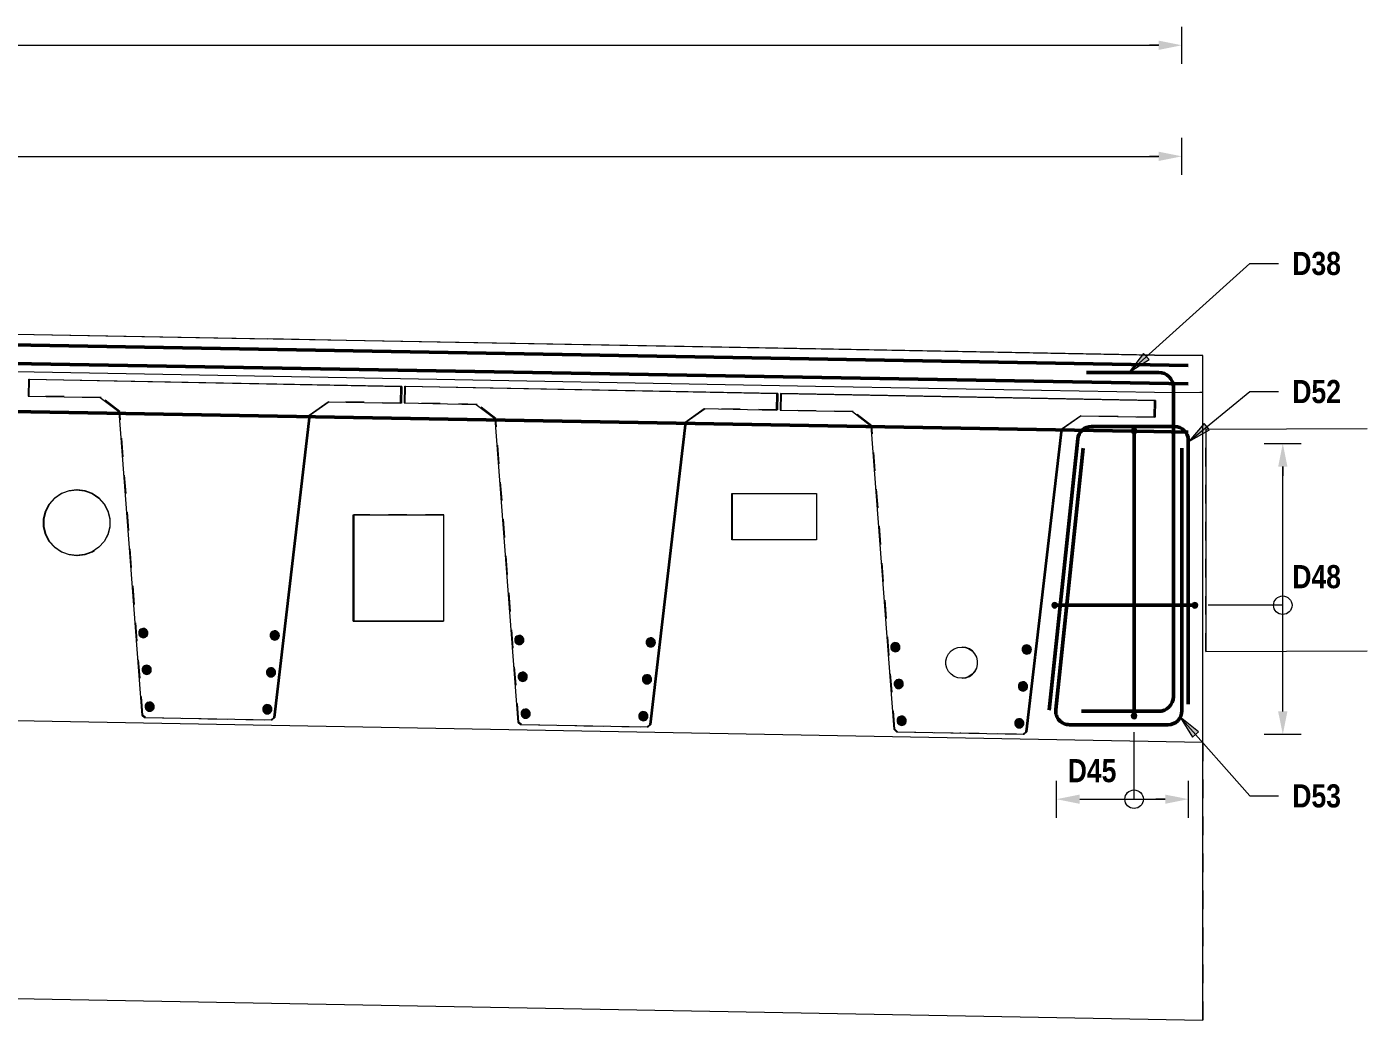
# Model space of a CAD drawing. Header units: metres. Extents: x -1138 to -1067, y 3 to 549.
# Drawn here: x -1074.04 to -1066.8, y 18.3 to 23.67 of the extents above; entities that cross this region are included whole.
import ezdxf

# ---------------------------------------------------------------- set-up
doc = ezdxf.new("R2010")
doc.units = ezdxf.units.M
doc.linetypes.add('JacobsDash', pattern=[0.0045, 0.003, -0.0015])
for name, color, linetype, lineweight in [('A-ANNO-NOTE', 7, 'Continuous', 9), ('A-DETL', 7, 'Continuous', 13), ('A-DETL-GENF', 7, 'Continuous', 9), ('A-FLOR', 7, 'Continuous', 50), ('G-ANNO-TEXT', 7, 'Continuous', 9), ('S-BEAM', 7, 'Continuous', 50), ('S-BEAM-HDLN', 7, 'JacobsDash', 18)]:
    doc.layers.add(name, color=color, linetype=linetype, lineweight=lineweight)
doc.styles.add('Arial Narrow_B', font='ARIALNB.TTF', dxfattribs={"height": 0.125})

# ---------------------------------------------------------------- blocks, each defined once
blk = doc.blocks.new('06_SFR_GCT_Girder_SuperT_BR08Edge_CS - Super T - 1815-6539906-DRG-2873133 - ELEVATION-ABUTMENT B INTEGRAL STITCH')
at = {"layer": 'S-BEAM', "lineweight": 13}
for p, q in [((-1111.3832, 21.762), (-1111.385, 21.672)), ((-1111.3832, 21.762), (-1111.3773, 21.7622)), ((-1109.3738, 21.724), (-1111.3832, 21.762)), ((-1111.3773, 21.7622), (-1109.3683, 21.7242)), ((-1109.3756, 21.6341), (-1109.3738, 21.724)), ((-1109.3681, 21.7242), (-1109.3738, 21.724)), ((-1109.3681, 21.7242), (-1109.3699, 21.6342)), ((-1111.385, 21.672), (-1110.9957, 21.6647)), ((-1110.9957, 21.6647), (-1110.8958, 21.5878)), ((-1109.8679, 21.5683), (-1109.7649, 21.6414)), ((-1109.7596, 21.6413), (-1109.8622, 21.5685)), ((-1109.7649, 21.6414), (-1109.3756, 21.6341)), ((-1110.8958, 21.5878), (-1110.7716, 19.9481)), ((-1110.0585, 19.9346), (-1109.8679, 21.5683)), ((-1109.8622, 21.5685), (-1110.0528, 19.9348)), ((-1109.8622, 21.5685), (-1109.8679, 21.5683)), ((-1109.3699, 21.6342), (-1109.3756, 21.6341)), ((-1110.7716, 19.9481), (-1110.7574, 19.9348)), ((-1110.7574, 19.9348), (-1110.0733, 19.9219)), ((-1110.4153, 19.9282), (-1110.4134, 19.9283)), ((-1110.0733, 19.9219), (-1110.0585, 19.9346)), ((-1110.0675, 19.922), (-1110.0733, 19.9219)), ((-1110.0528, 19.9348), (-1110.0675, 19.922)), ((-1110.0585, 19.9346), (-1110.0528, 19.9348))]:
    blk.add_line(p, q, dxfattribs=at)
at = {"layer": 'S-BEAM-HDLN', "lineweight": 13}
for p, q in [((-1111.3791, 21.6722), (-1111.3773, 21.7616)), ((-1111.384, 21.6721), (-1111.3791, 21.6722)), ((-1110.99, 21.6648), (-1111.3791, 21.6722)), ((-1110.9956, 21.6647), (-1110.9898, 21.6648)), ((-1110.8899, 21.5879), (-1110.9895, 21.6646)), ((-1109.3701, 21.6342), (-1109.7592, 21.6416)), ((-1110.8958, 21.5878), (-1110.8899, 21.5879)), ((-1110.7657, 19.9482), (-1110.8899, 21.5877)), ((-1110.7715, 19.9481), (-1110.7657, 19.9482)), ((-1110.7516, 19.935), (-1110.7653, 19.9478)), ((-1110.7564, 19.9348), (-1110.7516, 19.935)), ((-1110.7516, 19.935), (-1110.4096, 19.9285)), ((-1110.4127, 19.9283), (-1110.4095, 19.9285)), ((-1110.4095, 19.9285), (-1110.073, 19.9221)), ((-1110.0729, 19.9221), (-1110.0677, 19.922))]:
    blk.add_line(p, q, dxfattribs=at)
blk = doc.blocks.new('06_SFR_GCT_Girder_SuperT_BR08Edge_CS - Super T - 1815-6271143-DRG-2873133 - ELEVATION-ABUTMENT B INTEGRAL STITCH')
at = {"layer": 'S-BEAM', "lineweight": 13}
blk.add_line((-1108.3853, 19.8905), (-1108.3835, 19.8906), dxfattribs=at)
at = {"layer": 'S-BEAM-HDLN', "lineweight": 13}
blk.add_line((-1108.3828, 19.8907), (-1108.3798, 19.8908), dxfattribs=at)
blk = doc.blocks.new('06_SFR_GCT_Girder_SuperT_BR08Edge_CS - Super T - 1815-6255747-DRG-2873133 - ELEVATION-ABUTMENT B INTEGRAL STITCH')
at = {"layer": 'S-BEAM', "lineweight": 13}
blk.add_line((-1106.3552, 19.852), (-1106.3535, 19.8521), dxfattribs=at)
at = {"layer": 'S-BEAM-HDLN', "lineweight": 13}
blk.add_line((-1106.3528, 19.8522), (-1106.3501, 19.8523), dxfattribs=at)
blk = doc.blocks.new('T2D-REO-LL - T2D-REO-LL-7584843-DRG-2873133 - ELEVATION-ABUTMENT B INTEGRAL STITCH')
at = {"layer": 'A-DETL-GENF', "lineweight": 50}
for p, q in [((-1105.282, 21.7995), (-1105.6716, 21.7995)), ((-1105.202, 21.7195), (-1105.202, 20.0487)), ((-1105.282, 19.9687), (-1105.6981, 19.9687))]:
    blk.add_line(p, q, dxfattribs=at)
for centre, start, end in [((-1105.282, 21.7195), 0, 90), ((-1105.282, 20.0487), 270, 0)]:
    blk.add_arc(centre, 0.08, start, end, dxfattribs=at)
blk = doc.blocks.new('B_Det_Reinf_Bar Section_2D - Reo Dot_Scale 50_Cog End-1695669-DRG-2873133 - ELEVATION-ABUTMENT B INTEGRAL STITCH')
at = {"layer": 'A-DETL-GENF'}
blk.add_hatch(color=256, dxfattribs=at).paths.add_polyline_path([(-1134.3878, 19.799), (-1134.3813, 19.7999), (-1134.3753, 19.8024), (-1134.3701, 19.8064), (-1134.3662, 19.8116), (-1134.3637, 19.8177), (-1134.3628, 19.8241), (-1134.3637, 19.8306), (-1134.3662, 19.8366), (-1134.3702, 19.8418), (-1134.3754, 19.8457), (-1134.3815, 19.8482), (-1134.3879, 19.849), (-1134.3944, 19.8482), (-1134.4004, 19.8456), (-1134.4056, 19.8416), (-1134.4102, 19.8349), (-1134.412, 19.8304), (-1134.4128, 19.8239), (-1134.412, 19.8175), (-1134.4095, 19.8114), (-1134.4055, 19.8063), (-1134.4003, 19.8023), (-1134.3942, 19.7999)])
for start, end in [(75.2239, 255.2239), (255.2239, 75.2239)]:
    blk.add_arc((-1134.3878, 19.824), 0.025, start, end, dxfattribs=at)
blk = doc.blocks.new('T2D-REO-LIG-LONG - Scale 50-8566272-DRG-2873133 - ELEVATION-ABUTMENT B INTEGRAL STITCH')
at = {"layer": 'A-DETL-GENF', "lineweight": 50}
blk.add_line((-1105.1225, 21.8373), (-1116.8962, 22.0428), dxfattribs=at)
blk = doc.blocks.new('T2D-REO-LIG-LONG - Scale 50-V10-DRG-2873133 - ELEVATION-ABUTMENT B INTEGRAL STITCH')
at = {"layer": 'A-DETL-GENF', "lineweight": 50}
for p, q in [((-1105.4295, 21.4827), (-1116.8962, 21.6828)), ((-1105.1225, 21.4773), (-1105.3998, 21.4822))]:
    blk.add_line(p, q, dxfattribs=at)
blk = doc.blocks.new('T2D-REO-LIG-LONG - Scale 50-6609943-DRG-2873133 - ELEVATION-ABUTMENT B INTEGRAL STITCH')
at = {"layer": 'A-DETL-GENF'}
for points in [[(-1135.5171, 21.3637), (-1135.5133, 21.3642), (-1135.5096, 21.3657), (-1135.5065, 21.3681), (-1135.5041, 21.3712), (-1135.5026, 21.3748), (-1135.5021, 21.3787), (-1135.5026, 21.3826), (-1135.5041, 21.3862), (-1135.5065, 21.3893), (-1135.5096, 21.3917), (-1135.5133, 21.3932), (-1135.5171, 21.3937), (-1135.521, 21.3932), (-1135.5246, 21.3917), (-1135.5277, 21.3893), (-1135.5301, 21.3862), (-1135.5316, 21.3826), (-1135.5321, 21.3787), (-1135.5316, 21.3748), (-1135.5301, 21.3712), (-1135.5277, 21.3681), (-1135.5246, 21.3657), (-1135.521, 21.3642)], [(-1135.5171, 19.8237), (-1135.5133, 19.8242), (-1135.5096, 19.8257), (-1135.5065, 19.8281), (-1135.5041, 19.8312), (-1135.5026, 19.8349), (-1135.5021, 19.8387), (-1135.5026, 19.8426), (-1135.5041, 19.8462), (-1135.5065, 19.8493), (-1135.5096, 19.8517), (-1135.5133, 19.8532), (-1135.5171, 19.8537), (-1135.521, 19.8532), (-1135.5246, 19.8517), (-1135.5277, 19.8493), (-1135.5301, 19.8462), (-1135.5316, 19.8426), (-1135.5321, 19.8387), (-1135.5316, 19.8348), (-1135.5301, 19.8312), (-1135.5277, 19.8281), (-1135.5246, 19.8257), (-1135.521, 19.8242)]]:
    blk.add_hatch(color=256, dxfattribs=at).paths.add_polyline_path(points)
at = {"layer": 'A-DETL-GENF', "lineweight": 50}
blk.add_line((-1135.5171, 21.3637), (-1135.5171, 19.8537), dxfattribs=at)
at = {"layer": 'A-DETL-GENF', "lineweight": 18}
for centre, start, end in [((-1135.5171, 21.3787), 90, 270), ((-1135.5171, 21.3787), 270, 90), ((-1135.5171, 19.8387), 90, 270), ((-1135.5171, 19.8387), 270, 90)]:
    blk.add_arc(centre, 0.015, start, end, dxfattribs=at)
blk = doc.blocks.new('T2D-REO-LIG-LONG - Scale 50-7584834-DRG-2873133 - ELEVATION-ABUTMENT B INTEGRAL STITCH')
at = {"layer": 'A-DETL-GENF'}
for points in [[(-1105.8434, 20.5267), (-1105.8395, 20.5272), (-1105.8359, 20.5287), (-1105.8328, 20.5311), (-1105.8304, 20.5342), (-1105.8289, 20.5378), (-1105.8284, 20.5417), (-1105.8289, 20.5455), (-1105.8304, 20.5492), (-1105.8328, 20.5523), (-1105.8359, 20.5546), (-1105.8395, 20.5561), (-1105.8434, 20.5567), (-1105.8473, 20.5561), (-1105.8509, 20.5546), (-1105.854, 20.5523), (-1105.8564, 20.5492), (-1105.8579, 20.5455), (-1105.8584, 20.5417), (-1105.8579, 20.5378), (-1105.8564, 20.5342), (-1105.854, 20.5311), (-1105.8509, 20.5287), (-1105.8473, 20.5272)], [(-1105.0863, 20.5267), (-1105.0824, 20.5272), (-1105.0788, 20.5287), (-1105.0757, 20.5311), (-1105.0733, 20.5342), (-1105.0718, 20.5378), (-1105.0713, 20.5417), (-1105.0718, 20.5455), (-1105.0733, 20.5492), (-1105.0757, 20.5523), (-1105.0788, 20.5546), (-1105.0824, 20.5561), (-1105.0863, 20.5567), (-1105.0902, 20.5561), (-1105.0938, 20.5546), (-1105.0969, 20.5523), (-1105.0993, 20.5492), (-1105.1008, 20.5455), (-1105.1013, 20.5417), (-1105.1008, 20.5378), (-1105.0993, 20.5342), (-1105.0969, 20.5311), (-1105.0938, 20.5287), (-1105.0902, 20.5272)]]:
    blk.add_hatch(color=256, dxfattribs=at).paths.add_polyline_path(points)
at = {"layer": 'A-DETL-GENF', "lineweight": 50}
blk.add_line((-1105.8284, 20.5417), (-1105.1013, 20.5417), dxfattribs=at)
at = {"layer": 'A-DETL-GENF', "lineweight": 18}
for centre, start, end in [((-1105.8434, 20.5417), 0, 180), ((-1105.0863, 20.5417), 0, 180), ((-1105.8434, 20.5417), 180, 0), ((-1105.0863, 20.5417), 180, 0)]:
    blk.add_arc(centre, 0.015, start, end, dxfattribs=at)
blk = doc.blocks.new('T2DExtentArrowReinf_v1 - Extent-7584836-DRG-2873133 - ELEVATION-ABUTMENT B INTEGRAL STITCH')
at = {"layer": 'A-DETL-GENF'}
for p, q in [((-1104.6458, 21.4154), (-1104.612, 21.4154)), ((-1104.612, 19.9682), (-1104.612, 21.2904)), ((-1104.612, 20.5417), (-1105.0146, 20.5417)), ((-1104.602, 19.8432), (-1104.622, 19.8432))]:
    blk.add_line(p, q, dxfattribs=at)
blk = doc.blocks.new('T2DExtentArrowReinf_v1 - Extent-7584851-DRG-2873133 - ELEVATION-ABUTMENT B INTEGRAL STITCH')
at = {"layer": 'A-DETL-GENF'}
for p, q in [((-1105.4146, 19.494), (-1105.4146, 19.8562)), ((-1105.8329, 19.484), (-1105.8329, 19.504)), ((-1105.7079, 19.494), (-1105.247, 19.494)), ((-1105.122, 19.5279), (-1105.122, 19.494))]:
    blk.add_line(p, q, dxfattribs=at)
blk = doc.blocks.new('T2DExtentArrowReinf_v1 - Extent-7584874-DRG-2873133 - ELEVATION-ABUTMENT B INTEGRAL STITCH')
at = {"layer": 'A-DETL-GENF'}
for p, q in [((-1135.5978, 22.9667), (-1105.282, 22.9667)), ((-1105.157, 22.9328), (-1105.157, 22.9667))]:
    blk.add_line(p, q, dxfattribs=at)
blk = doc.blocks.new('T2DExtentArrowReinf_v1 - Extent-7584877-DRG-2873133 - ELEVATION-ABUTMENT B INTEGRAL STITCH')
at = {"layer": 'A-DETL-GENF'}
for p, q in [((-1135.5978, 23.5667), (-1105.282, 23.5667)), ((-1105.157, 23.5328), (-1105.157, 23.5667))]:
    blk.add_line(p, q, dxfattribs=at)

msp = doc.modelspace()

# ---------------------------------------------------------------- hatches: boundary and pattern name
at = {"layer": 'A-ANNO-NOTE'}
for points in [[(-1067.9272, 23.5417), (-1067.8022, 23.5667), (-1067.9272, 23.5917)], [(-1067.9272, 22.9417), (-1067.8022, 22.9667), (-1067.9272, 22.9917)], [(-1067.2323, 21.2904), (-1067.2573, 21.4154), (-1067.2823, 21.2904)], [(-1067.2573, 19.8432), (-1067.2323, 19.9682), (-1067.2823, 19.9682)], [(-1068.3532, 19.469), (-1068.3532, 19.519), (-1068.4782, 19.494)], [(-1067.8922, 19.469), (-1067.7672, 19.494), (-1067.8922, 19.519)]]:
    msp.add_hatch(color=256, dxfattribs=at).paths.add_polyline_path(points)
at = {"layer": 'G-ANNO-TEXT'}
for points in [[(-1068.0865, 21.8011), (-1067.9789, 21.8685), (-1068.0084, 21.9012)], [(-1067.7637, 21.4263), (-1067.6532, 21.4887), (-1067.6812, 21.5228)], [(-1067.8111, 19.9375), (-1067.7449, 19.8292), (-1067.7119, 19.8583)]]:
    msp.add_hatch(color=256, dxfattribs=at).paths.add_polyline_path(points)

# ---------------------------------------------------------------- linework, layer by layer
at = {"layer": 'A-ANNO-NOTE'}
for p, q in [((-1067.8022, 23.4667), (-1067.8022, 23.6667)), ((-1067.9272, 23.5667), (-1067.9772, 23.5667)), ((-1067.8022, 22.8667), (-1067.8022, 23.0667)), ((-1067.9272, 22.9667), (-1067.9772, 22.9667)), ((-1067.3573, 21.4154), (-1067.1573, 21.4154)), ((-1067.2573, 21.2904), (-1067.2573, 21.2404)), ((-1067.2573, 19.9682), (-1067.2573, 20.0182)), ((-1067.1573, 19.8432), (-1067.3573, 19.8432)), ((-1068.4782, 19.394), (-1068.4782, 19.594)), ((-1067.7672, 19.594), (-1067.7672, 19.394)), ((-1068.3532, 19.494), (-1068.3032, 19.494)), ((-1067.8922, 19.494), (-1067.9422, 19.494))]:
    msp.add_line(p, q, dxfattribs=at)
for centre in [(-1067.2573, 20.5417), (-1068.0599, 19.494)]:
    msp.add_circle(centre, 0.05, dxfattribs=at)
at = {"layer": 'A-DETL', "lineweight": 50}
for p, q in [((-1067.8422, 21.5073), (-1068.2897, 21.5073)), ((-1068.3643, 21.4402), (-1068.5182, 19.9758)), ((-1067.7672, 21.4323), (-1067.7672, 20.0073)), ((-1068.3345, 21.3912), (-1068.4829, 19.979)), ((-1067.8022, 21.3912), (-1067.8022, 19.9712)), ((-1068.4083, 19.8962), (-1067.8772, 19.8962))]:
    msp.add_line(p, q, dxfattribs=at)
at = {"layer": 'A-DETL', "flags": 128}
for points in [[(-1068.9912, 20.148), (-1069.0116, 20.1504), (-1069.0308, 20.1576), (-1069.0477, 20.1691), (-1069.0614, 20.1843), (-1069.0709, 20.2022), (-1069.0758, 20.2219), (-1069.0758, 20.2421), (-1069.0709, 20.2618), (-1069.0614, 20.2797), (-1069.0477, 20.2949), (-1069.0308, 20.3064), (-1069.0116, 20.3136), (-1068.9912, 20.316)], [(-1068.9912, 20.316), (-1068.9708, 20.3136), (-1068.9516, 20.3064), (-1068.9347, 20.2949), (-1068.921, 20.2797), (-1068.9115, 20.2618), (-1068.9066, 20.2421), (-1068.9066, 20.2219), (-1068.9115, 20.2022), (-1068.921, 20.1843), (-1068.9347, 20.1691), (-1068.9516, 20.1576), (-1068.9708, 20.1504), (-1068.9912, 20.148)]]:
    msp.add_lwpolyline(points, dxfattribs=at)
at = {"layer": 'A-DETL', "lineweight": 50}
for centre, start, end in [((-1068.2897, 21.4323), 90, 174), ((-1067.8422, 21.4323), 0, 90), ((-1068.4083, 19.9712), 174, 270), ((-1067.8772, 19.9712), 270, 0)]:
    msp.add_arc(centre, 0.075, start, end, dxfattribs=at)
at = {"layer": 'A-FLOR', "lineweight": 13}
for p, q in [((-1081.3502, 22.1366), (-1072.7359, 21.9808)), ((-1072.3124, 21.9724), (-1081.3363, 22.1356)), ((-1081.3363, 21.9356), (-1072.3124, 21.7724)), ((-1072.3124, 21.9724), (-1072.7359, 21.9808)), ((-1072.7075, 21.9803), (-1069.9499, 21.93)), ((-1069.7792, 21.9261), (-1072.3124, 21.9724)), ((-1069.9499, 21.93), (-1069.7792, 21.9261)), ((-1069.9396, 21.9298), (-1067.9378, 21.8935)), ((-1067.9494, 21.893), (-1069.7792, 21.9261)), ((-1067.9494, 21.893), (-1067.9376, 21.8935)), ((-1067.689, 21.8908), (-1067.9494, 21.893)), ((-1067.9376, 21.8935), (-1067.689, 21.8915)), ((-1067.689, 21.8915), (-1067.689, 21.8908)), ((-1067.689, 21.6908), (-1067.689, 21.8908)), ((-1072.3124, 21.7724), (-1069.7792, 21.7261)), ((-1069.7792, 21.7261), (-1067.9494, 21.693)), ((-1067.9494, 21.693), (-1067.689, 21.6908))]:
    msp.add_line(p, q, dxfattribs=at)
at = {"layer": 'G-ANNO-TEXT'}
for p, q in [((-1068.0865, 21.8011), (-1067.4355, 22.3884)), ((-1067.4355, 22.3884), (-1067.2809, 22.3884)), ((-1068.0084, 21.9012), (-1068.0865, 21.8011)), ((-1068.0865, 21.8011), (-1067.9789, 21.8685)), ((-1067.9789, 21.8685), (-1068.0084, 21.9012)), ((-1067.7637, 21.4263), (-1067.4355, 21.6962)), ((-1067.4355, 21.6962), (-1067.2809, 21.6962)), ((-1067.6812, 21.5228), (-1067.7637, 21.4263)), ((-1067.6532, 21.4887), (-1067.6812, 21.5228)), ((-1067.7637, 21.4263), (-1067.6532, 21.4887)), ((-1067.8111, 19.9375), (-1067.7449, 19.8292)), ((-1067.7119, 19.8583), (-1067.8111, 19.9375)), ((-1067.8111, 19.9375), (-1067.4355, 19.5119)), ((-1067.7449, 19.8292), (-1067.7119, 19.8583)), ((-1067.4355, 19.5119), (-1067.2809, 19.5119))]:
    msp.add_line(p, q, dxfattribs=at)
at = {"layer": 'S-BEAM', "lineweight": 13}
for p, q in [((-1071.9985, 21.7243), (-1072.0003, 21.6344)), ((-1071.9985, 21.7243), (-1071.9929, 21.7245)), ((-1069.9891, 21.6863), (-1071.9985, 21.7243)), ((-1071.9929, 21.7245), (-1069.9839, 21.6865)), ((-1069.9909, 21.5964), (-1069.9891, 21.6863)), ((-1069.9837, 21.6865), (-1069.9891, 21.6863)), ((-1069.9837, 21.6865), (-1069.9856, 21.5965)), ((-1069.9684, 21.6859), (-1069.9702, 21.5959)), ((-1069.9684, 21.6859), (-1069.9631, 21.686)), ((-1067.9489, 21.6476), (-1069.9684, 21.6859)), ((-1069.9631, 21.686), (-1067.944, 21.6478)), ((-1067.9507, 21.5577), (-1067.9489, 21.6476)), ((-1067.9438, 21.6478), (-1067.9489, 21.6476)), ((-1067.9438, 21.6478), (-1067.9457, 21.5578)), ((-1067.6889, 21.6906), (-1067.7053, 21.6909)), ((-1067.6889, 19.8003), (-1067.6889, 21.6906)), ((-1072.0003, 21.6344), (-1071.611, 21.627)), ((-1071.611, 21.627), (-1071.5111, 21.5501)), ((-1070.4832, 21.5306), (-1070.3802, 21.6037)), ((-1070.3752, 21.6036), (-1070.4778, 21.5308)), ((-1070.3802, 21.6037), (-1069.9909, 21.5964)), ((-1069.9856, 21.5965), (-1069.9909, 21.5964)), ((-1069.9702, 21.5959), (-1069.5809, 21.5885)), ((-1069.5809, 21.5885), (-1069.481, 21.5116)), ((-1068.4531, 21.4921), (-1068.3501, 21.5652)), ((-1068.3454, 21.5651), (-1068.4481, 21.4923)), ((-1068.3501, 21.5652), (-1067.9507, 21.5577)), ((-1071.5111, 21.5501), (-1071.3869, 19.9104)), ((-1070.6738, 19.8969), (-1070.4832, 21.5306)), ((-1070.4778, 21.5308), (-1070.6684, 19.8971)), ((-1070.4778, 21.5308), (-1070.4832, 21.5306)), ((-1069.481, 21.5116), (-1069.3568, 19.8719)), ((-1068.6437, 19.8584), (-1068.4531, 21.4921)), ((-1068.4481, 21.4923), (-1068.6386, 19.8585)), ((-1068.4481, 21.4923), (-1068.4531, 21.4921)), ((-1067.9457, 21.5578), (-1067.9507, 21.5577)), ((-1066.8016, 21.4953), (-1067.6723, 21.4915)), ((-1067.6722, 21.4916), (-1067.6723, 21.4915)), ((-1067.6723, 21.4915), (-1067.6723, 20.2915)), ((-1070.2316, 20.895), (-1070.2316, 21.145)), ((-1070.2316, 21.145), (-1069.7749, 21.145)), ((-1070.2292, 21.145), (-1070.2292, 20.895)), ((-1069.7749, 21.145), (-1069.7749, 20.895)), ((-1072.2752, 21.0301), (-1071.788, 21.0308)), ((-1072.2752, 20.4551), (-1072.2752, 21.0301)), ((-1072.2728, 21.0301), (-1072.2728, 20.4552)), ((-1071.788, 21.0308), (-1071.788, 20.4558)), ((-1069.7749, 20.895), (-1070.2316, 20.895)), ((-1071.788, 20.4558), (-1072.2752, 20.4551)), ((-1072.2752, 20.4551), (-1072.2728, 20.4552)), ((-1072.2728, 20.4552), (-1071.788, 20.4559)), ((-1067.6723, 20.2915), (-1066.8016, 20.2953)), ((-1067.6888, 19.8003), (-1079.4656, 20.0154)), ((-1071.3869, 19.9104), (-1071.3727, 19.8971)), ((-1071.3727, 19.8971), (-1070.6885, 19.8842)), ((-1070.6885, 19.8842), (-1070.6738, 19.8969)), ((-1070.6831, 19.8843), (-1070.6885, 19.8842)), ((-1070.6684, 19.8971), (-1070.6831, 19.8843)), ((-1070.6738, 19.8969), (-1070.6684, 19.8971)), ((-1069.3568, 19.8719), (-1069.3426, 19.8586)), ((-1069.3426, 19.8586), (-1068.6585, 19.8457)), ((-1068.6585, 19.8457), (-1068.6437, 19.8584)), ((-1068.6533, 19.8458), (-1068.6585, 19.8457)), ((-1068.6386, 19.8585), (-1068.6533, 19.8458)), ((-1068.6437, 19.8584), (-1068.6386, 19.8585)), ((-1067.6888, 18.3), (-1067.6888, 19.8003)), ((-1079.4656, 18.5151), (-1067.6888, 18.3))]:
    msp.add_line(p, q, dxfattribs=at)
at = {"layer": 'S-BEAM', "lineweight": 13, "flags": 128}
for points in [[(-1073.7685, 20.81), (-1073.8116, 20.8152), (-1073.8522, 20.8303), (-1073.888, 20.8546), (-1073.9168, 20.8867), (-1073.9369, 20.9246), (-1073.9473, 20.9661), (-1073.9473, 21.0089), (-1073.9369, 21.0504), (-1073.9168, 21.0883), (-1073.888, 21.1204), (-1073.8522, 21.1447), (-1073.8116, 21.1598), (-1073.7685, 21.165)], [(-1073.7675, 21.165), (-1073.8091, 21.1598), (-1073.8497, 21.1447), (-1073.8855, 21.1204), (-1073.9143, 21.0883), (-1073.9345, 21.0504), (-1073.9449, 21.0089), (-1073.9449, 20.9661), (-1073.9345, 20.9246), (-1073.9143, 20.8867), (-1073.8855, 20.8546), (-1073.8497, 20.8303), (-1073.8091, 20.8152), (-1073.7675, 20.81)], [(-1073.7685, 21.165), (-1073.7254, 21.1598), (-1073.6847, 21.1447), (-1073.649, 21.1204), (-1073.6202, 21.0883), (-1073.6, 21.0504), (-1073.5896, 21.0089), (-1073.5896, 20.9661), (-1073.6, 20.9246), (-1073.6202, 20.8867), (-1073.649, 20.8546), (-1073.6847, 20.8303), (-1073.7254, 20.8152), (-1073.7685, 20.81)]]:
    msp.add_lwpolyline(points, dxfattribs=at)
at = {"layer": 'S-BEAM-HDLN', "lineweight": 13}
for p, q in [((-1071.9947, 21.6345), (-1071.9929, 21.7239)), ((-1069.9649, 21.596), (-1069.9631, 21.6855)), ((-1071.9992, 21.6344), (-1071.9947, 21.6345)), ((-1071.6056, 21.6271), (-1071.9947, 21.6345)), ((-1071.6109, 21.627), (-1071.6054, 21.6271)), ((-1071.5055, 21.5502), (-1071.6045, 21.6264)), ((-1069.9858, 21.5965), (-1070.3748, 21.6039)), ((-1069.9691, 21.5959), (-1069.9649, 21.596)), ((-1069.5759, 21.5887), (-1069.9649, 21.596)), ((-1069.5808, 21.5885), (-1069.5757, 21.5886)), ((-1069.4757, 21.5117), (-1069.5748, 21.588)), ((-1067.9459, 21.5578), (-1068.3451, 21.5654)), ((-1071.5111, 21.5501), (-1071.5055, 21.5502)), ((-1071.3814, 19.9105), (-1071.5055, 21.55)), ((-1069.481, 21.5116), (-1069.4757, 21.5117)), ((-1069.3516, 19.872), (-1069.4757, 21.5115)), ((-1067.6722, 20.2916), (-1067.6722, 21.4915)), ((-1073.7229, 21.1598), (-1073.766, 21.165)), ((-1073.6823, 21.1447), (-1073.7221, 21.1596)), ((-1073.6465, 21.1204), (-1073.6819, 21.1445)), ((-1069.7724, 21.1424), (-1069.7724, 21.145)), ((-1069.7724, 20.895), (-1069.7724, 21.1424)), ((-1073.6177, 21.0883), (-1073.6464, 21.1202)), ((-1073.5975, 21.0504), (-1073.6177, 21.0882)), ((-1073.5872, 21.0089), (-1073.5975, 21.0504)), ((-1073.5871, 20.9662), (-1073.5871, 21.0089)), ((-1071.7857, 21.0309), (-1072.2728, 21.0302)), ((-1071.7855, 21.0309), (-1071.788, 21.0308)), ((-1071.7855, 20.4565), (-1071.7855, 21.0306)), ((-1073.5975, 20.9247), (-1073.5871, 20.9661)), ((-1068.971, 20.3142), (-1068.9887, 20.316)), ((-1071.3868, 19.9104), (-1071.3814, 19.9105)), ((-1071.3672, 19.8973), (-1071.381, 19.9102)), ((-1071.3716, 19.8971), (-1071.3672, 19.8973)), ((-1071.3672, 19.8973), (-1071.0253, 19.8908)), ((-1071.0251, 19.8908), (-1070.6883, 19.8844)), ((-1070.6882, 19.8844), (-1070.6833, 19.8843)), ((-1069.3567, 19.8719), (-1069.3516, 19.872)), ((-1069.3374, 19.8588), (-1069.3512, 19.8717)), ((-1069.3415, 19.8587), (-1069.3374, 19.8588)), ((-1069.3374, 19.8588), (-1068.9955, 19.8523)), ((-1068.9954, 19.8523), (-1068.6583, 19.8459)), ((-1068.6581, 19.8459), (-1068.6535, 19.8458)), ((-1067.6889, 19.8003), (-1067.6889, 18.3))]:
    msp.add_line(p, q, dxfattribs=at)
at = {"layer": 'S-BEAM-HDLN', "lineweight": 13, "flags": 128}
for points in [[(-1073.766, 20.81), (-1073.7229, 20.8152), (-1073.6823, 20.8303), (-1073.6465, 20.8546), (-1073.6177, 20.8867), (-1073.5975, 20.9246)], [(-1068.9887, 20.148), (-1068.9683, 20.1504), (-1068.9491, 20.1576), (-1068.9322, 20.1691), (-1068.9186, 20.1843), (-1068.909, 20.2022), (-1068.9041, 20.2219), (-1068.9041, 20.2421), (-1068.909, 20.2618), (-1068.9186, 20.2797), (-1068.9322, 20.2949), (-1068.9491, 20.3064), (-1068.9683, 20.3136), (-1068.9705, 20.3141)]]:
    msp.add_lwpolyline(points, dxfattribs=at)

# ---------------------------------------------------------------- block references
at = {"layer": 'A-DETL-GENF'}
for name, p in [('T2DExtentArrowReinf_v1 - Extent-7584877-DRG-2873133 - ELEVATION-ABUTMENT B INTEGRAL STITCH', (37.3547, 0)), ('T2DExtentArrowReinf_v1 - Extent-7584874-DRG-2873133 - ELEVATION-ABUTMENT B INTEGRAL STITCH', (37.3547, 0)), ('T2D-REO-LIG-LONG - Scale 50-8566272-DRG-2873133 - ELEVATION-ABUTMENT B INTEGRAL STITCH', (37.3547, 0)), ('T2D-REO-LIG-LONG - Scale 50-8566272-DRG-2873133 - ELEVATION-ABUTMENT B INTEGRAL STITCH', (37.3547, -0.1)), ('T2D-REO-LL - T2D-REO-LL-7584843-DRG-2873133 - ELEVATION-ABUTMENT B INTEGRAL STITCH', (37.3547, 0)), ('T2D-REO-LIG-LONG - Scale 50-V10-DRG-2873133 - ELEVATION-ABUTMENT B INTEGRAL STITCH', (37.3547, 0)), ('T2D-REO-LIG-LONG - Scale 50-6609943-DRG-2873133 - ELEVATION-ABUTMENT B INTEGRAL STITCH', (67.4572, 0.105)), ('T2DExtentArrowReinf_v1 - Extent-7584836-DRG-2873133 - ELEVATION-ABUTMENT B INTEGRAL STITCH', (37.3547, 0)), ('T2D-REO-LIG-LONG - Scale 50-7584834-DRG-2873133 - ELEVATION-ABUTMENT B INTEGRAL STITCH', (37.3547, 0)), ('B_Det_Reinf_Bar Section_2D - Reo Dot_Scale 50_Cog End-1695669-DRG-2873133 - ELEVATION-ABUTMENT B INTEGRAL STITCH', (60.9795, 0.5675)), ('B_Det_Reinf_Bar Section_2D - Reo Dot_Scale 50_Cog End-1695669-DRG-2873133 - ELEVATION-ABUTMENT B INTEGRAL STITCH', (61.6888, 0.5549)), ('B_Det_Reinf_Bar Section_2D - Reo Dot_Scale 50_Cog End-1695669-DRG-2873133 - ELEVATION-ABUTMENT B INTEGRAL STITCH', (63.0092, 0.5298)), ('B_Det_Reinf_Bar Section_2D - Reo Dot_Scale 50_Cog End-1695669-DRG-2873133 - ELEVATION-ABUTMENT B INTEGRAL STITCH', (63.7185, 0.5172)), ('B_Det_Reinf_Bar Section_2D - Reo Dot_Scale 50_Cog End-1695669-DRG-2873133 - ELEVATION-ABUTMENT B INTEGRAL STITCH', (65.0389, 0.4913)), ('B_Det_Reinf_Bar Section_2D - Reo Dot_Scale 50_Cog End-1695669-DRG-2873133 - ELEVATION-ABUTMENT B INTEGRAL STITCH', (65.7482, 0.4787)), ('B_Det_Reinf_Bar Section_2D - Reo Dot_Scale 50_Cog End-1695669-DRG-2873133 - ELEVATION-ABUTMENT B INTEGRAL STITCH', (60.9977, 0.3689)), ('B_Det_Reinf_Bar Section_2D - Reo Dot_Scale 50_Cog End-1695669-DRG-2873133 - ELEVATION-ABUTMENT B INTEGRAL STITCH', (61.6687, 0.3555)), ('B_Det_Reinf_Bar Section_2D - Reo Dot_Scale 50_Cog End-1695669-DRG-2873133 - ELEVATION-ABUTMENT B INTEGRAL STITCH', (63.0274, 0.3312)), ('B_Det_Reinf_Bar Section_2D - Reo Dot_Scale 50_Cog End-1695669-DRG-2873133 - ELEVATION-ABUTMENT B INTEGRAL STITCH', (63.6984, 0.3178)), ('B_Det_Reinf_Bar Section_2D - Reo Dot_Scale 50_Cog End-1695669-DRG-2873133 - ELEVATION-ABUTMENT B INTEGRAL STITCH', (65.0571, 0.2927)), ('B_Det_Reinf_Bar Section_2D - Reo Dot_Scale 50_Cog End-1695669-DRG-2873133 - ELEVATION-ABUTMENT B INTEGRAL STITCH', (65.7281, 0.2793)), ('B_Det_Reinf_Bar Section_2D - Reo Dot_Scale 50_Cog End-1695669-DRG-2873133 - ELEVATION-ABUTMENT B INTEGRAL STITCH', (61.0137, 0.17)), ('B_Det_Reinf_Bar Section_2D - Reo Dot_Scale 50_Cog End-1695669-DRG-2873133 - ELEVATION-ABUTMENT B INTEGRAL STITCH', (61.6486, 0.1561)), ('B_Det_Reinf_Bar Section_2D - Reo Dot_Scale 50_Cog End-1695669-DRG-2873133 - ELEVATION-ABUTMENT B INTEGRAL STITCH', (63.0434, 0.1323)), ('B_Det_Reinf_Bar Section_2D - Reo Dot_Scale 50_Cog End-1695669-DRG-2873133 - ELEVATION-ABUTMENT B INTEGRAL STITCH', (63.6783, 0.1184)), ('B_Det_Reinf_Bar Section_2D - Reo Dot_Scale 50_Cog End-1695669-DRG-2873133 - ELEVATION-ABUTMENT B INTEGRAL STITCH', (65.0731, 0.0938)), ('B_Det_Reinf_Bar Section_2D - Reo Dot_Scale 50_Cog End-1695669-DRG-2873133 - ELEVATION-ABUTMENT B INTEGRAL STITCH', (65.7081, 0.0799)), ('T2DExtentArrowReinf_v1 - Extent-7584851-DRG-2873133 - ELEVATION-ABUTMENT B INTEGRAL STITCH', (37.3547, 0))]:
    msp.add_blockref(name, p, dxfattribs=at)
at = {"layer": 'S-BEAM-HDLN', "lineweight": 13}
for name in ['06_SFR_GCT_Girder_SuperT_BR08Edge_CS - Super T - 1815-6539906-DRG-2873133 - ELEVATION-ABUTMENT B INTEGRAL STITCH', '06_SFR_GCT_Girder_SuperT_BR08Edge_CS - Super T - 1815-6271143-DRG-2873133 - ELEVATION-ABUTMENT B INTEGRAL STITCH', '06_SFR_GCT_Girder_SuperT_BR08Edge_CS - Super T - 1815-6255747-DRG-2873133 - ELEVATION-ABUTMENT B INTEGRAL STITCH']:
    msp.add_blockref(name, (37.3547, 0), dxfattribs=at)

# ---------------------------------------------------------------- texts
at = {"layer": 'G-ANNO-TEXT', "char_height": 0.125, "attachment_point": 1, "style": 'Arial Narrow_B', "bg_fill": 3, "box_fill_scale": 1, "bg_fill_color": 256, "bg_fill_transparency": 0}
for s, insert in [('D38', (-1067.2059, 22.4509)), ('D52', (-1067.2059, 21.7587)), ('D48', (-1067.2059, 20.7587)), ('D53', (-1067.2059, 19.5744))]:
    msp.add_mtext(s, dxfattribs=dict(at, insert=insert))

# ---------------------------------------------------------------- next in the draw order: texts
at = {"layer": 'G-ANNO-TEXT', "insert": (-1068.4181, 19.7107), "char_height": 0.125, "attachment_point": 1, "style": 'Arial Narrow_B', "bg_fill": 3, "box_fill_scale": 1, "bg_fill_color": 256, "bg_fill_transparency": 0}
msp.add_mtext('D45', dxfattribs=at)

doc.saveas('drawing.dxf')
